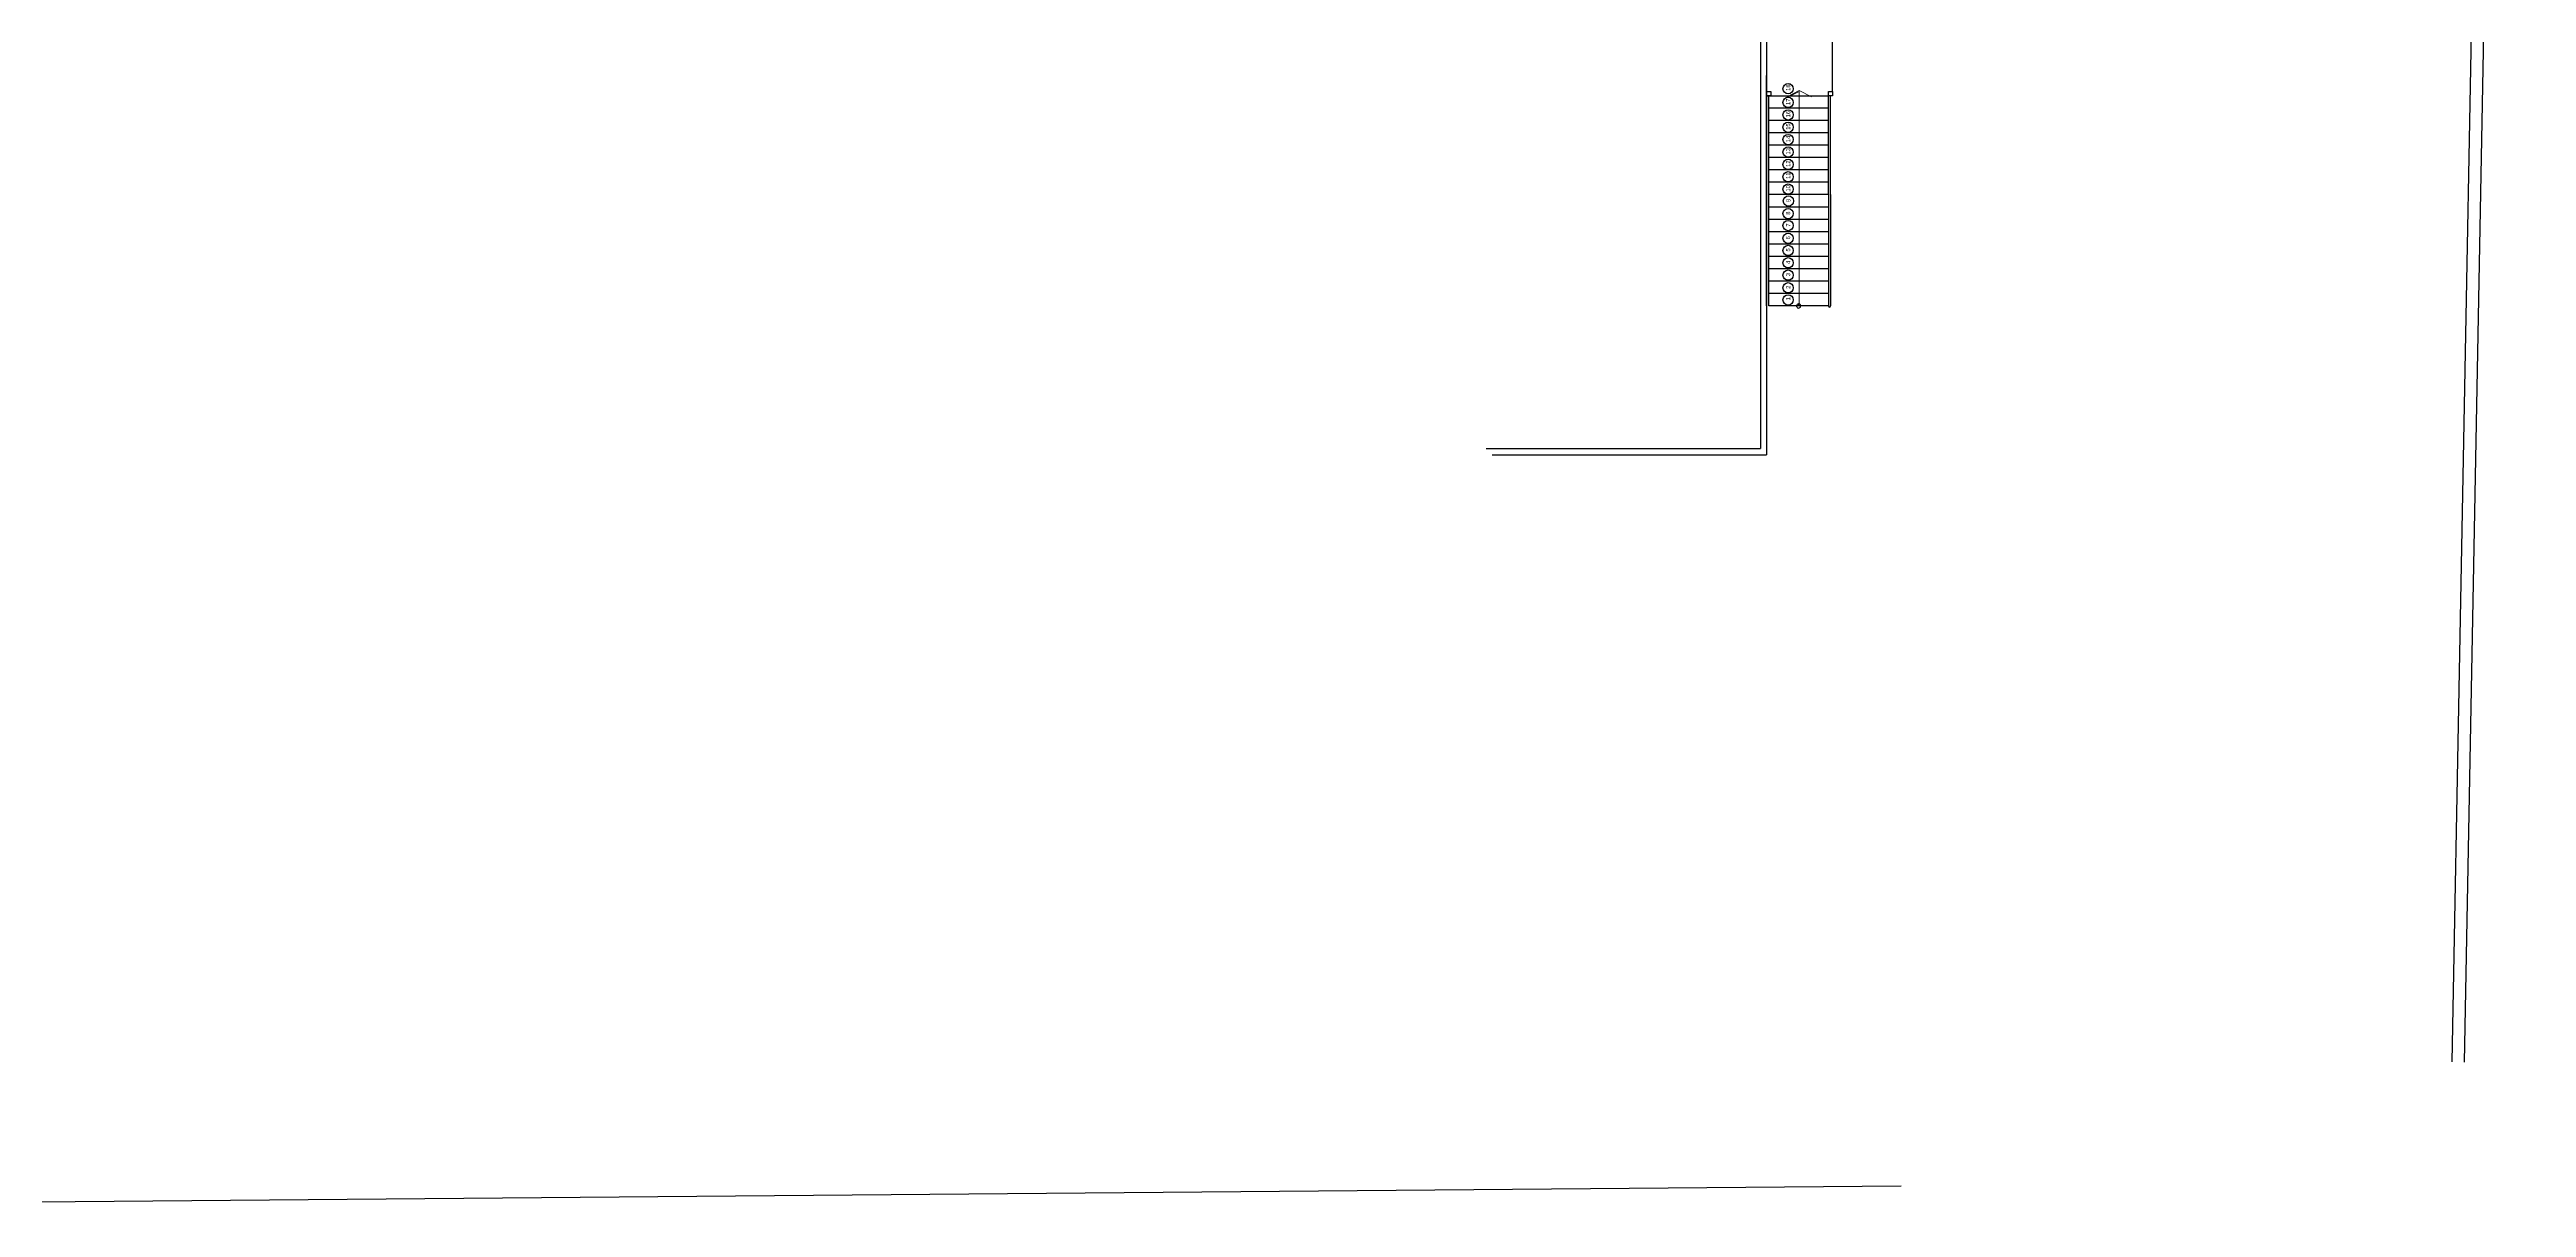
# Model space of a CAD drawing. Extents: x 306 to 2240, y 18 to 779.
# Drawn here: x 729.3 to 789.4, y 326.9 to 355 of the extents above; entities that cross this region are included whole.
import ezdxf

# ---------------------------------------------------------------- set-up
doc = ezdxf.new("R2010")
doc.units = 0
doc.header["$MEASUREMENT"] = 0
for name, color, linetype in [('0603', 1, 'Continuous'), ('Aberturas', 2, 'Continuous'), ('Escalera', 2, 'Continuous'), ('MAMPOSTERIA', 6, 'Continuous'), ('Proyeccion', 1, 'Continuous')]:
    doc.layers.add(name, color=color, linetype=linetype)
doc.styles.get("Standard").update_dxf_attribs({"font": 'arial.ttf'})

msp = doc.modelspace()

# ---------------------------------------------------------------- linework, layer by layer
at = {"layer": '0603', "linetype": 'Continuous'}
msp.add_line((774.218, 327.402), (713.868, 326.882), dxfattribs=at)
at = {"layer": 'Aberturas', "elevation": 0}
for points in [[(770.96, 353.846), (770.96, 353.946), (771.06, 353.946), (771.06, 353.846)], [(772.46, 353.846), (772.46, 353.946), (772.56, 353.946), (772.56, 353.846)]]:
    msp.add_lwpolyline(points, close=True, dxfattribs=at)
at = {"layer": 'Escalera', "ltscale": 0.5}
for p, q in [((770.96, 353.392, 0), (770.962, 355.296, 0)), ((772.56, 353.946, 0), (772.56, 355.296, 0)), ((770.96, 353.846, 0), (772.46, 353.846, 0)), ((771.01, 353.846, 0), (772.46, 353.846, 0)), ((772.46, 351.446, 0), (772.46, 353.946, 0)), ((772.46, 351.446, 0), (772.46, 353.846, 0)), ((772.51, 351.446, 0), (772.51, 353.846, 0)), ((772.51, 351.446, 0), (772.51, 353.846, 0)), ((772.46, 353.546, 0), (771.01, 353.546, 0)), ((772.46, 353.546, 0), (771.01, 353.546, 0)), ((772.46, 353.246, 0), (771.01, 353.246, 0)), ((772.46, 353.246, 0), (771.01, 353.246, 0)), ((772.46, 352.946, 0), (771.01, 352.946, 0)), ((772.46, 352.946, 0), (771.01, 352.946, 0)), ((772.46, 352.646, 0), (771.01, 352.646, 0)), ((772.46, 352.646, 0), (771.01, 352.646, 0)), ((772.46, 352.346, 0), (771.01, 352.346, 0)), ((772.46, 352.346, 0), (771.01, 352.346, 0)), ((772.46, 352.046, 0), (771.01, 352.046, 0)), ((772.46, 352.046, 0), (771.01, 352.046, 0)), ((772.46, 351.746, 0), (771.01, 351.746, 0)), ((772.46, 351.746, 0), (771.01, 351.746, 0)), ((772.46, 351.446, 0), (771.01, 351.446, 0)), ((772.46, 351.446, 0), (771.01, 351.446, 0)), ((772.46, 351.446, 0), (772.46, 348.746, 0)), ((772.46, 351.446, 0), (772.46, 348.746, 0)), ((772.51, 351.446, 0), (772.51, 348.746, 0)), ((772.51, 351.446, 0), (772.51, 348.746, 0)), ((771.662, 351.146, 0), (771.01, 351.146, 0)), ((771.662, 351.146, 0), (771.01, 351.146, 0)), ((772.46, 350.846, 0), (771.01, 350.846, 0)), ((772.46, 350.846, 0), (771.01, 350.846, 0)), ((772.46, 351.146, 0), (771.662, 351.146, 0)), ((772.46, 351.146, 0), (771.662, 351.146, 0)), ((772.46, 350.546, 0), (771.01, 350.546, 0)), ((772.46, 350.546, 0), (771.01, 350.546, 0)), ((772.46, 350.246, 0), (771.01, 350.246, 0)), ((772.46, 350.246, 0), (771.01, 350.246, 0)), ((772.46, 349.946, 0), (771.01, 349.946, 0)), ((772.46, 349.946, 0), (771.01, 349.946, 0)), ((772.46, 349.646, 0), (771.01, 349.646, 0)), ((772.46, 349.646, 0), (771.01, 349.646, 0)), ((772.46, 349.346, 0), (771.01, 349.346, 0)), ((772.46, 349.346, 0), (771.01, 349.346, 0)), ((772.46, 349.046, 0), (771.01, 349.046, 0)), ((772.46, 349.046, 0), (771.01, 349.046, 0)), ((772.46, 348.746, 0), (771.01, 348.746, 0)), ((772.46, 348.746, 0), (771.01, 348.746, 0))]:
    msp.add_line(p, q, dxfattribs=at)
at = {"layer": 'Escalera', "color": 1, "linetype": 'Continuous'}
for p, q in [((770.96, 348.746, 0), (770.96, 353.846, 0)), ((771.01, 348.746, 0), (771.01, 353.846, 0)), ((771.01, 348.746, 0), (771.01, 353.846, 0))]:
    msp.add_line(p, q, dxfattribs=at)
at = {"layer": 'Escalera', "color": 1, "lineweight": 0}
for p, q in [((771.458, 353.82, 0), (771.748, 353.972, 0)), ((771.458, 353.82, 0), (771.748, 353.972, 0)), ((771.459, 353.8, 0), (771.458, 353.82, 0)), ((771.459, 353.8, 0), (771.458, 353.82, 0)), ((771.748, 353.944, 0), (771.459, 353.8, 0)), ((771.748, 353.944, 0), (771.459, 353.8, 0)), ((771.748, 353.972, 0), (772.048, 353.822, 0)), ((771.748, 353.972, 0), (772.048, 353.822, 0)), ((771.748, 353.944, 0), (771.748, 348.795, 0)), ((771.748, 353.944, 0), (771.748, 348.795, 0))]:
    msp.add_line(p, q, dxfattribs=at)
at = {"layer": 'Escalera', "ltscale": 0.5}
msp.add_arc((772.485, 348.746, 0), 0.025, 180, 0, dxfattribs=at)
msp.add_arc((772.485, 348.746, 0), 0.025, 180, 0, dxfattribs=at)
at = {"layer": 'MAMPOSTERIA'}
for p, q in [((787.575, 330.413, 0), (789.073, 410.172, 0)), ((787.875, 330.408, 0), (789.377, 410.372, 0)), ((787.575, 330.413), (788.794, 395.327)), ((787.875, 330.408), (789.097, 395.477)), ((770.81, 355.296, 0), (770.81, 345.287, 0)), ((770.96, 355.296, 0), (770.96, 345.137, 0)), ((764.16, 345.286, 0), (770.81, 345.287, 0)), ((764.31, 345.136, 0), (770.96, 345.137, 0))]:
    msp.add_line(p, q, dxfattribs=at)
at = {"layer": 'Proyeccion'}
msp.add_line((771.735, 348.746, 0), (771.748, 348.795, 0), dxfattribs=at)
msp.add_line((771.735, 348.746, 0), (771.748, 348.795, 0), dxfattribs=at)
for centre in [(771.481, 354.016, 0), (771.481, 354.016, 0), (771.481, 353.684, 0), (771.481, 353.684, 0), (771.481, 353.38, 0), (771.481, 353.38, 0), (771.481, 353.08, 0), (771.481, 353.08, 0), (771.481, 352.78, 0), (771.481, 352.78, 0), (771.481, 352.48, 0), (771.481, 352.48, 0), (771.481, 352.18, 0), (771.481, 352.18, 0), (771.481, 351.88, 0), (771.481, 351.88, 0), (771.481, 351.58, 0), (771.481, 351.58, 0), (771.488, 351.292, 0), (771.488, 351.292, 0), (771.481, 350.985, 0), (771.481, 350.985, 0), (771.481, 350.697, 0), (771.481, 350.697, 0), (771.481, 350.387, 0), (771.481, 350.387, 0), (771.481, 350.093, 0), (771.481, 350.093, 0), (771.481, 349.794, 0), (771.481, 349.794, 0), (771.481, 349.494, 0), (771.481, 349.494, 0), (771.481, 349.188, 0), (771.481, 349.188, 0), (771.481, 348.893, 0), (771.481, 348.893, 0)]:
    msp.add_circle(centre, 0.125, dxfattribs=at)
msp.add_arc((771.735, 348.746, 0), 0.05, 90, 75.1667, dxfattribs=at)
msp.add_arc((771.735, 348.746, 0), 0.05, 90, 75.1667, dxfattribs=at)

# ---------------------------------------------------------------- texts
at = {"layer": 'Escalera', "char_height": 0.1, "width": 2.39678, "attachment_point": 7, "rotation": 90}
for s, insert in [('\\pi1.1314;18', (771.532, 352.831, 0)), ('\\pi1.1315;17', (771.532, 352.488, 0)), ('\\pi1.1315;16', (771.532, 352.188, 0)), ('\\pi1.1311;15', (771.532, 351.888, 0)), ('\\pi1.1315;13', (771.532, 351.288, 0)), ('\\pi1.1317;14', (771.532, 351.588, 0)), ('\\pi1.132;12', (771.532, 350.988, 0)), ('\\pi1.1411;11', (771.532, 350.688, 0)), ('\\pi1.1316;10', (771.532, 350.388, 0)), ('\\pi1.1655;9', (771.539, 350.1, 0)), ('\\pi1.1654;8', (771.532, 349.793, 0)), ('\\pi1.166;7', (771.532, 349.503, 0)), ('\\pi1.1654;6', (771.532, 349.195, 0)), ('\\pi1.1652;5', (771.532, 348.901, 0)), ('\\pi1.1656;3', (771.532, 348.302, 0)), ('\\pi1.1638;4', (771.532, 348.601, 0)), ('\\pi1.1653;2', (771.532, 347.996, 0)), ('\\pi1.18;1', (771.532, 347.701, 0))]:
    msp.add_mtext(s, dxfattribs=dict(at, insert=insert))

doc.saveas('drawing.dxf')
